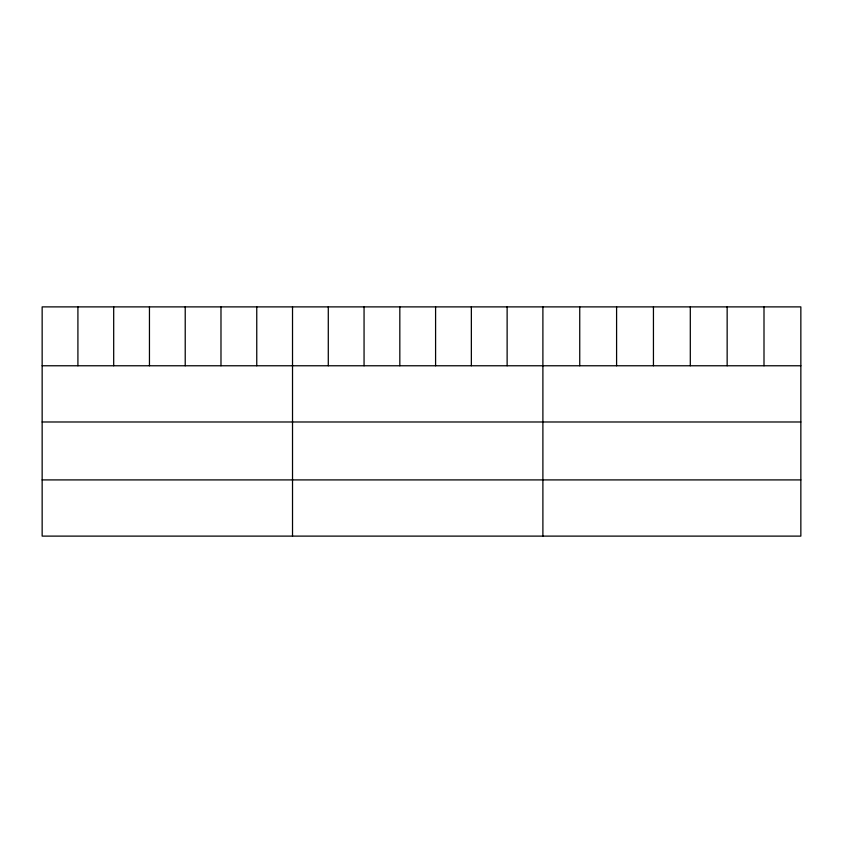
<?xml version="1.0" encoding="UTF-8"?>
<svg xmlns="http://www.w3.org/2000/svg" width="843" height="843" viewBox="0 0 843 843"><rect width="100%" height="100%" fill="white"/><g stroke="black" fill="none" stroke-linecap="round" stroke-linejoin="round"><path stroke-width="1.26" d="M800.85 365.767L800.85 536.116L42.15 536.116L42.15 306.884L800.85 306.884L800.85 365.767L42.15 365.767M42.15 421.985L800.85 421.985M42.15 479.909L800.85 479.909M764 306.884L764 365.767M727.151 306.884L727.151 365.767M690.301 306.884L690.301 365.767M653.441 306.884L653.441 365.767M616.591 306.884L616.591 365.767M579.742 306.884L579.742 365.767M542.892 306.884L542.892 536.116M507.128 306.884L507.128 365.767M471.353 306.884L471.353 365.767M435.589 306.884L435.589 365.767M399.824 306.884L399.824 365.767M364.06 306.884L364.06 365.767M328.285 306.884L328.285 365.767M292.521 306.884L292.521 536.116M256.757 306.884L256.757 365.767M220.982 306.884L220.982 365.767M185.218 306.884L185.218 365.767M149.453 306.884L149.453 365.767M113.689 306.884L113.689 365.767M77.914 306.884L77.914 365.767"/></g></svg>
